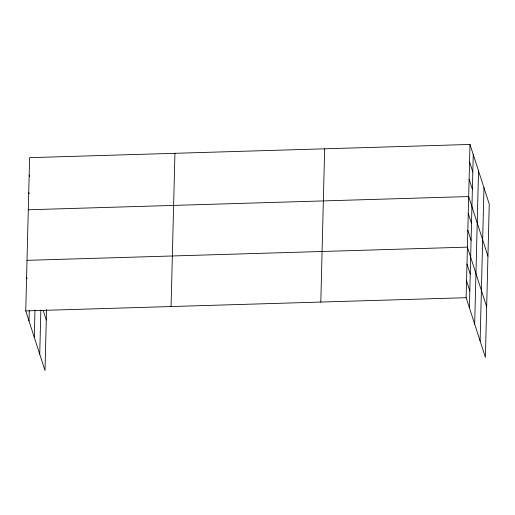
<?xml version="1.0" encoding="UTF-8"?>
<svg xmlns="http://www.w3.org/2000/svg" width="515" height="515" viewBox="0 0 515 515"><rect width="100%" height="100%" fill="white"/><g stroke="black" fill="none" stroke-linecap="round" stroke-linejoin="round"><path stroke-width="0.77" d="M46.55 309.547L45.011 370.549L25.75 310.906L29.606 157.667L469.989 144.451L489.25 204.095L485.394 357.333L466.133 297.696L469.989 144.451M29.02 321.025L29.278 310.59M34.299 337.37L34.981 310.075M39.739 354.204L40.846 310.056M171.077 306.547L174.933 153.303M320.806 302.054L324.662 148.809M469.397 307.809L473.253 154.571M474.676 324.154L478.532 170.916M480.115 340.994L483.971 187.75M28.293 209.766L468.676 196.556L487.937 256.193M27.025 260.339L467.401 247.123L486.669 306.766M25.75 310.906L466.133 297.696M469.551 161.819L472.815 171.939M469.114 179.188L472.377 189.301M468.251 213.41L471.521 223.529M467.826 230.269L471.096 240.383M466.976 263.983L470.247 274.096M466.558 280.836L469.822 290.956M29.168 175.029L29.632 176.478M28.731 192.398L29.201 193.846M43.17 310.32L46.286 319.982M26.6 277.192L27.063 278.641"/></g></svg>
